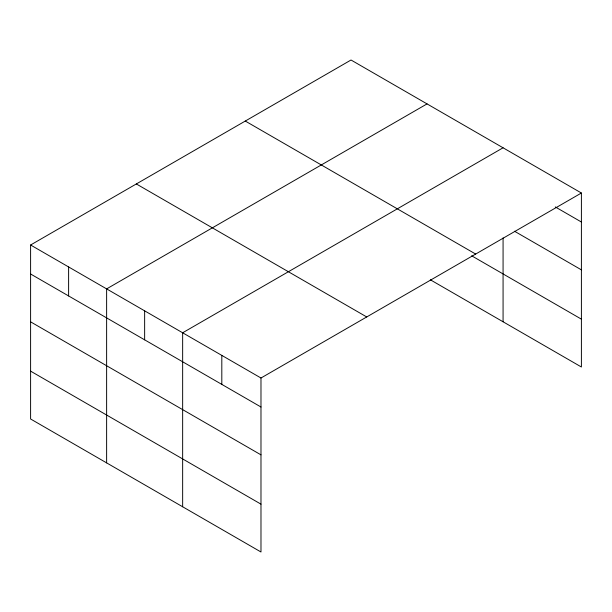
<?xml version="1.0" encoding="UTF-8"?>
<svg xmlns="http://www.w3.org/2000/svg" width="612" height="612" viewBox="0 0 612 612"><rect width="100%" height="100%" fill="white"/><g stroke="black" fill="none" stroke-linecap="round" stroke-linejoin="round"><path stroke-width="0.92" d="M581.4 193.01L351.02 60.007L30.6 244.999L30.6 418.991L260.98 551.993L260.98 378.009L581.4 193.01L581.4 367.001L430.351 279.791M427.046 103.895L106.626 288.895L106.626 462.879M503.072 147.79L182.651 332.783L182.651 506.774M555.291 206.933L581.4 222.011M514.493 231.229L581.4 269.854M245.282 121.054L475.662 254.057M471.668 255.801L581.4 319.15M136.338 183.952L366.718 316.955M30.6 244.999L260.98 378.009M30.6 274L260.98 407.003M30.6 321.843L260.98 454.854M30.6 371.14L260.98 504.15M503.072 237.907L503.072 321.774M221.812 355.396L221.812 384.397M144.639 310.835L144.639 339.836M68.613 266.947L68.613 295.948"/></g></svg>
